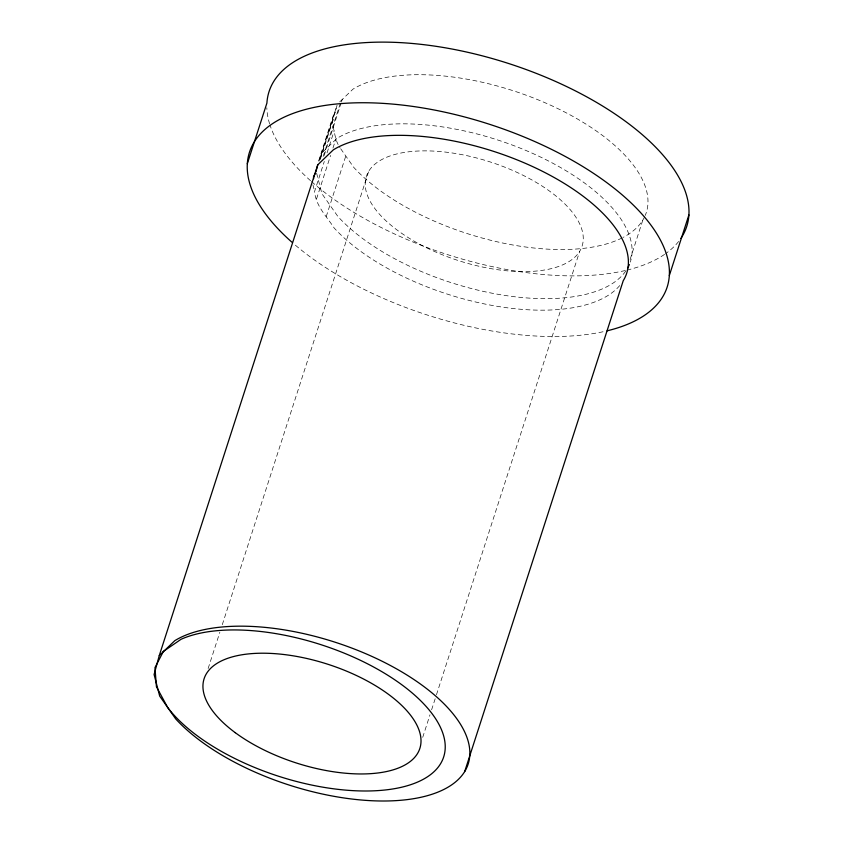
<?xml version="1.0" encoding="UTF-8"?>
<svg xmlns="http://www.w3.org/2000/svg" width="843" height="843" viewBox="0 0 843 843"><rect width="100%" height="100%" fill="white"/><g stroke="black" fill="none" stroke-linecap="round" stroke-linejoin="round"><path stroke-width="0.63" stroke-dasharray="4.21 3.16" d="M337.063 105.28L335.208 112.077L333.08 116.165L333.301 119.042L332.216 123.046C334.629 131.403 334.924 140.433 339.982 147.725M318.696 160.718L333.08 116.165M318.907 161.319L336.979 105.364M335.208 112.077L319.739 159.97L321.51 153.268L337.084 138.305A164.143 75.027 17.9 0 1 526.158 150.57A164.143 75.027 17.9 0 1 630.301 262.078M320.214 159.569L333.301 119.042M323.164 156.44L340.467 102.867M324.176 155.47L341.078 103.12M341.478 101.898L342.269 99.442L352.943 89.179A164.143 75.027 17.9 0 1 544.631 102.561A164.143 75.027 17.9 0 1 645.232 215.418M619.71 285.577A164.143 75.027 17.9 0 1 485.926 304.239A164.143 75.027 17.9 0 1 334.197 228.021C326.673 216.451 315.588 205.671 314.618 191.372L324.292 161.445M327.063 152.846L334.207 130.739M316.557 198.843L330.593 155.397M332.964 148.031L336.146 138.21M326.209 216.64L345.788 156.008M208.126 668.531L219.865 632.208M222.289 624.695L368.76 171.203M422.712 737.34L429.993 714.79M431.605 709.785L436.063 696.002M436.463 694.748L579.699 251.288A113.352 51.813 17.9 0 0 445.452 152.088A113.352 51.813 17.9 0 0 397.538 230.35A113.352 51.813 17.9 0 0 579.699 251.288M630.121 259.402L642.819 220.097M339.708 101.898L342.269 99.442M340.709 148.758L353.775 167.388A164.143 75.027 17.9 0 0 622.134 237.905M316.631 173.268L321.942 193.742L337.917 216.514A164.143 75.027 17.9 0 0 493.271 293.438A164.143 75.027 17.9 0 0 625.654 271.193M312.911 184.786L314.618 191.372M678.647 241.456A219.454 100.317 17.9 0 1 665.696 253.595M664.579 254.365A219.454 100.317 17.9 0 1 626.676 270.181M625.327 270.508A219.454 100.317 17.9 0 1 311.531 181.582M310.53 180.697A219.454 100.317 17.9 0 1 270.034 125.175M269.623 123.9A219.454 100.317 17.9 0 1 266.831 107.788M644.695 216.619A164.143 75.027 17.9 0 1 623.198 237.357M603.019 331.752A219.454 100.317 17.9 0 1 293.975 243.985"/><path stroke-width="1.26" d="M159.253 655.612L154.09 674.516L159.685 696.086L175.66 718.858A164.143 75.027 17.9 0 0 414.103 798.606A164.143 75.027 17.9 0 0 412.828 678.794A164.143 75.027 17.9 0 0 174.828 640.648L159.253 655.612L317.79 164.775L333.364 149.822A164.143 75.027 17.9 0 1 530.163 165.449A164.143 75.027 17.9 0 1 623.23 280.73L464.693 771.566M315.935 171.582L317.79 164.775M247.315 163.721L266.904 103.088A219.454 100.317 17.9 0 1 510.415 64.089A219.454 100.317 17.9 0 1 680.838 238.464M669.321 275.545L688.91 214.912M315.619 172.71L313.501 176.809L313.649 178.716M629.363 264.533A164.143 75.027 17.9 0 1 627.624 268.085M291.941 242.215A219.454 100.317 17.9 0 1 321.9 105.933A219.454 100.317 17.9 0 1 613.873 188.031A219.454 100.317 17.9 0 1 607.086 330.825M163.363 651.449L154.964 667.635L156.44 686.75L167.673 707.477A151.203 69.115 17.9 0 0 382.617 790.239A151.203 69.115 17.9 0 0 403.133 685.749A151.203 69.115 17.9 0 0 181.066 639.279L163.363 651.449M235.281 732.693A113.352 51.813 17.9 0 0 417.443 753.631A113.352 51.813 17.9 0 0 283.206 654.431A113.352 51.813 17.9 0 0 235.281 732.693"/></g></svg>
